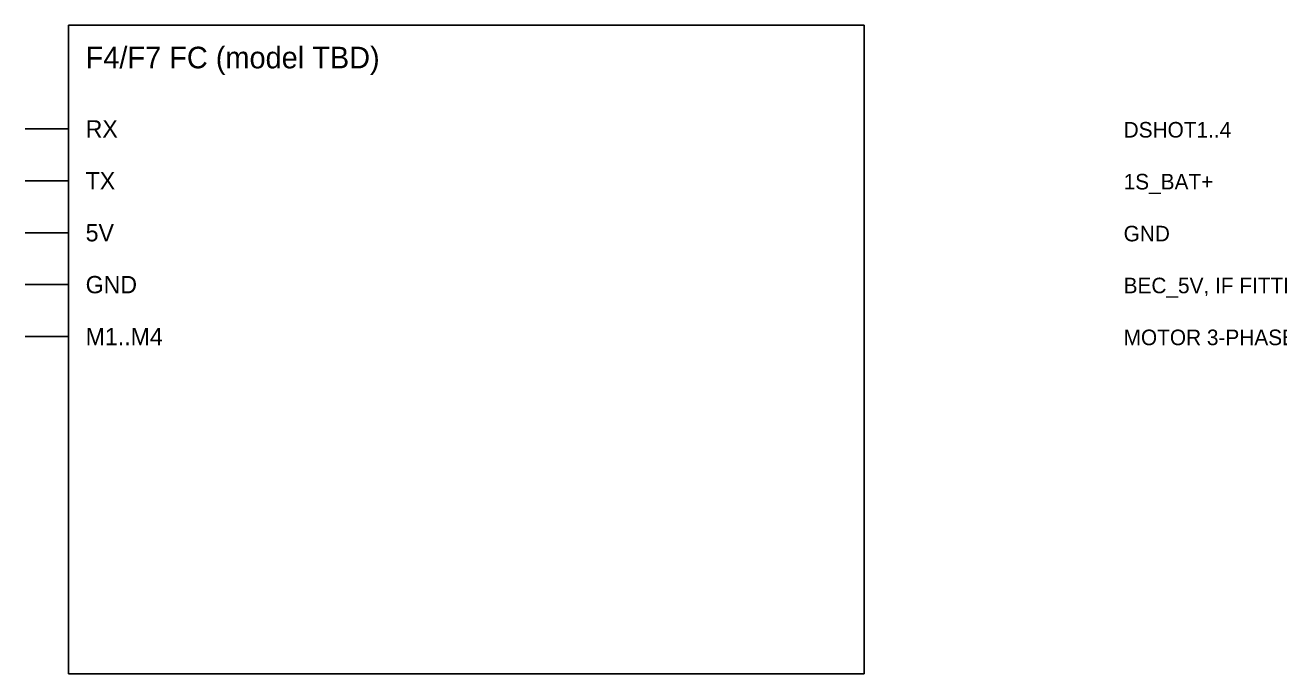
# Model space of a CAD drawing. Extents: x -65 to 400, y -475 to 105.
# Drawn here: x 125 to 270.1, y -169 to -94 of the extents above; entities that cross this region are included whole.
import ezdxf

# ---------------------------------------------------------------- set-up
doc = ezdxf.new("R2010")
doc.units = 0
doc.layers.add('CIRCUIT', color=7, linetype='CONTINUOUS')
doc.layers.add('LABELS', color=2, linetype='CONTINUOUS')

msp = doc.modelspace()

# ---------------------------------------------------------------- linework, layer by layer
at = {"layer": 'CIRCUIT'}
for p, q in [((222, -94), (130, -94)), ((130, -94), (130, -169)), ((222, -169), (222, -94)), ((125, -106), (130, -106)), ((125, -112), (130, -112)), ((125, -118), (130, -118)), ((125, -124), (130, -124)), ((125, -130), (130, -130)), ((130, -169), (222, -169))]:
    msp.add_line(p, q, dxfattribs=at)

# ---------------------------------------------------------------- texts
at = {"layer": 'LABELS'}
for s, height, p in [('F4/F7 FC (model TBD)', 2.5, (132, -99)), ('RX', 2, (132, -107)), ('DSHOT1..4', 1.8, (252, -107)), ('TX', 2, (132, -113)), ('1S_BAT+', 1.8, (252, -113)), ('5V', 2, (132, -119)), ('GND', 1.8, (252, -119)), ('GND', 2, (132, -125)), ('BEC_5V, IF FITTED', 1.8, (252, -125)), ('M1..M4', 2, (132, -131)), ('MOTOR 3-PHASE x4', 1.8, (252, -131))]:
    msp.add_text(s, height=height, dxfattribs=at).set_placement(p)

doc.saveas('drawing.dxf')
